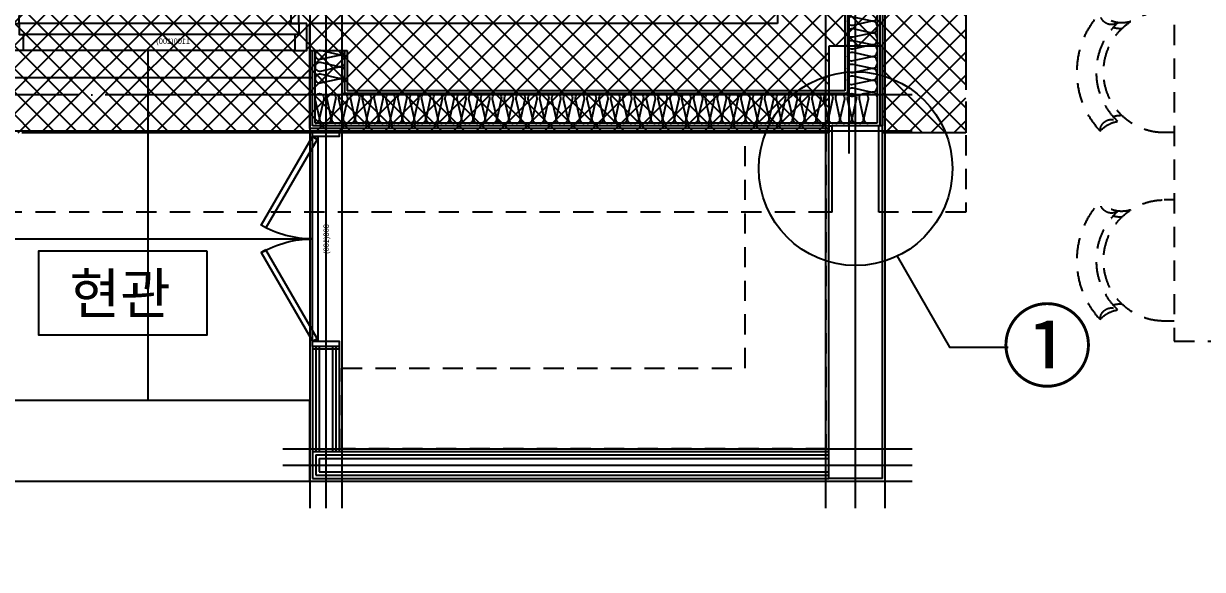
# Model space of a CAD drawing. Header units: millimetres. Extents: x -24416 to 92204, y -190080 to 23760.
# Drawn here: x 72161 to 76544, y -113743 to -111716 of the extents above; entities that cross this region are included whole.
import ezdxf
from ezdxf.enums import TextEntityAlignment as Align
from ezdxf.xclip import XClip

# ---------------------------------------------------------------- set-up
doc = ezdxf.new("R2010")
doc.units = ezdxf.units.MM
doc.header["$LTSCALE"] = 50
doc.header["$XCLIPFRAME"] = 0
for name, pattern in [('AUDIT_D_220706163347-0', [0]), ('CEN', [62, 60, -1, 0, -1]), ('HID', [2.5, 1.5, -1]), ('U-121B(확장)1$0$X-단위세대-76A(확장) - 테라스3$0$HD', [2.5, 1.5, -1])]:
    doc.linetypes.add(name, pattern=pattern)
for name, color, linetype, plot in [('AA-CEN', 1, 'CEN', False), ('MC', 135, 'Continuous', False), ('X - 단위세대$0$0_임시', 134, 'Continuous', False)]:
    doc.layers.add(name, color=color, linetype=linetype, plot=plot)
for name, color, linetype in [('AA-단열-바닥-욕실', 30, 'Continuous'), ('ARDM', 7, 'Continuous'), ('CEN_CON', 1, 'CEN'), ('CEN_WALL', 12, 'CEN'), ('CONC', 2, 'Continuous'), ('dan1', 7, 'HID'), ('DOOR', 4, 'Continuous'), ('FUR', 4, 'Continuous'), ('FUR_가전', 8, 'HID'), ('HAT', 9, 'Continuous'), ('INS', 252, 'Continuous'), ('TEXT', 3, 'Continuous'), ('U-121B(확장)1$0$X-단위세대-76A(확장) - 테라스3$0$FUR_가구', 8, 'U-121B(확장)1$0$X-단위세대-76A(확장) - 테라스3$0$HD'), ('WAL_DRY', 7, 'Continuous'), ('바닥타일', 8, 'Continuous'), ('실명', 3, 'AUDIT_D_220706163347-0'), ('실명박스', 7, 'AUDIT_D_220706163347-0')]:
    doc.layers.add(name, color=color, linetype=linetype)
doc.styles.add('HAUD01', font='Dotum.ttf')
doc.styles.add('HAUD02', font='Dotum.ttf', dxfattribs={"width": 0.8})
doc.styles.add('돋움', font='Dotum.ttf')

# ---------------------------------------------------------------- blocks, each defined once
blk = doc.blocks.new('DOOR-800(100)')
at = {"layer": 'DOOR'}
for points in [[(359.1, 272.7), (349.1, 290), (20, 100), (30, 82.7)], [(440.9, 272.7), (450.9, 290), (780, 100), (770, 82.7)], [(20, 100), (0, 100), (0, 0), (20, 0)], [(780, 80), (780, 100), (20, 100), (20, 80)], [(800, 100), (780, 100), (780, 0), (800, 0)]]:
    blk.add_lwpolyline(points, close=True, dxfattribs=at)
for centre, start, end in [((20, 100), 0, 30), ((780, 100), 150, 180)]:
    blk.add_arc(centre, 380, start, end, dxfattribs=at)
at = {"layer": 'X - 단위세대$0$0_임시'}
for p, q in [((-10, 0), (-10, 100)), ((810, 0), (810, 100))]:
    blk.add_line(p, q, dxfattribs=at)
at = {"layer": 'X - 단위세대$0$0_임시', "style": 'HAUD02'}
blk.add_text('800(100)', height=20, dxfattribs=at).set_placement((400.3, 46.2), align=Align.MIDDLE)
blk = doc.blocks.new('insul1')
blk.add_lwpolyline([(0, 0, 0.480617), (0.146, 0.183), (0.004, 0.817, -1.249969), (0.296, 0.817), (0.154, 0.183, 0.480617), (0.3, 0, 0.480617)], format="xyb")
blk = doc.blocks.new('FSD-1100(100)')
at = {"layer": 'DOOR'}
for p, q in [((30, 100), (1070, 100)), ((45, 60), (1055, 60)), ((45, 0), (1055, 0))]:
    blk.add_line(p, q, dxfattribs=at)
blk.add_lwpolyline([(30, 100), (30, 1140), (60, 1140), (60, 100), (30, 100)], dxfattribs=at)
for points in [[(0, 100), (30, 100), (30, 60), (45, 60), (45, 0), (0, 0)], [(1100, 100), (1070, 100), (1070, 60), (1055, 60), (1055, 0), (1100, 0)]]:
    blk.add_lwpolyline(points, close=True, dxfattribs=at)
blk.add_arc((30, 100), 1040, 0, 90, dxfattribs=at)
at = {"layer": 'X - 단위세대$0$0_임시'}
for p, q in [((-10, 0), (-10, 100)), ((1110, 0), (1110, 100))]:
    blk.add_line(p, q, dxfattribs=at)
at = {"layer": 'X - 단위세대$0$0_임시', "style": 'HAUD02'}
blk.add_text('1100(100)', height=20, dxfattribs=at).set_placement((497.5, 32.2), align=Align.MIDDLE)
blk = doc.blocks.new('U-121B(확장)1$0$X-단위세대-76A(확장) - 테라스3$0$식탁-1300x800')
at = {"layer": 'U-121B(확장)1$0$X-단위세대-76A(확장) - 테라스3$0$FUR_가구'}
for p, q in [((75, 800), (75, 837.8)), ((525, 800), (525, 837.8)), ((775, 800), (775, 837.8)), ((1225, 800), (1225, 837.8)), ((75, 0), (75, -37.8)), ((525, 0), (525, -37.8)), ((775, 0), (775, -37.8)), ((1225, 0), (1225, -37.8))]:
    blk.add_line(p, q, dxfattribs=at)
blk.add_lwpolyline([(0, 800), (1300, 800), (1300, 0), (0, 0)], close=True, dxfattribs=at)
for centre, radius, start, end in [((300, 837.8), 323.6, 47.307, 132.693), ((1000, 837.8), 323.6, 47.307, 132.693), ((300, 837.8), 225, 0, 180), ((81.5, 1033.2), 42.4, 325.904, 91.1712), ((11.9, 995.4), 105.6, 341.0855, 49.4454), ((300, 837.8), 251.2, 43.0982, 136.9019), ((518.5, 1033.2), 42.4, 88.8288, 214.096), ((588.1, 995.4), 105.6, 130.5546, 198.9145), ((1000, 837.8), 225, 360, 180), ((781.5, 1033.2), 42.4, 325.904, 91.1712), ((711.9, 995.4), 105.6, 341.0855, 49.4454), ((1000, 837.8), 251.2, 43.0981, 136.9018), ((1218.5, 1033.2), 42.4, 88.8288, 214.096), ((1288.1, 995.4), 105.6, 130.5546, 198.9145), ((11.9, 995.4), 127.4, 359.9704, 14.5481), ((588.1, 995.4), 127.4, 165.452, 180.0296), ((711.9, 995.4), 127.4, 359.9704, 14.548), ((1288.1, 995.4), 127.4, 165.4519, 180.0296), ((300, -37.8), 225, 180, 360), ((1000, -37.8), 225, 180, 0), ((11.9, -195.4), 105.6, 310.5546, 18.9145), ((588.1, -195.4), 105.6, 161.0855, 229.4454), ((711.9, -195.4), 105.6, 310.5546, 18.9145), ((1288.1, -195.4), 105.6, 161.0855, 229.4454), ((81.5, -233.2), 42.4, 268.8288, 34.096), ((300, -37.8), 251.2, 223.0981, 316.9018), ((11.9, -195.4), 127.4, 345.4519, 0.0296), ((588.1, -195.4), 127.4, 179.9704, 194.548), ((518.5, -233.2), 42.4, 145.904, 271.1712), ((781.5, -233.2), 42.4, 268.8288, 34.096), ((1000, -37.8), 251.2, 223.0982, 316.9019), ((711.9, -195.4), 127.4, 345.452, 0.0296), ((1288.1, -195.4), 127.4, 179.9704, 194.5481), ((1218.5, -233.2), 42.4, 145.904, 271.1712), ((300, -37.8), 323.6, 227.307, 312.693), ((1000, -37.8), 323.6, 227.307, 312.693)]:
    blk.add_arc(centre, radius, start, end, dxfattribs=at)
blk = doc.blocks.new('U-121A(확장)1', base_point=(300293.2, -148733.3))
at = {"layer": 'CEN_CON'}
for p, q in [((320568.2, -138398.3), (320568.2, -142291.2)), ((320593.2, -143608.3), (320593.2, -141708.3)), ((320803.2, -142073.3), (316778.2, -142073.3))]:
    blk.add_line(p, q, dxfattribs=at)
at = {"layer": 'CEN_WALL'}
for p, q in [((318623.2, -141668.3), (318623.2, -143608.3)), ((318463.2, -143448.3), (320803.2, -143448.3))]:
    blk.add_line(p, q, dxfattribs=at)
at = {"layer": 'CONC'}
for p, q in [((320553.2, -139958.3), (320553.2, -142058.3)), ((320303.2, -140208.3), (320303.2, -141808.3)), ((320303.2, -141808.3), (318563.2, -141808.3)), ((318563.2, -141808.3), (318563.2, -141908.3)), ((318563.2, -141908.3), (318703.2, -141908.3)), ((318703.2, -141908.3), (318703.2, -142058.3)), ((320553.2, -142058.3), (318703.2, -142058.3)), ((320506.2, -142508.3), (320506.2, -142188.3)), ((320680.2, -142188.3), (320506.2, -142188.3)), ((320680.2, -142508.3), (320680.2, -142188.3)), ((320493.2, -143498.3), (320493.2, -142508.3)), ((320506.2, -142508.3), (320493.2, -142508.3)), ((320693.2, -142508.3), (320680.2, -142508.3)), ((320693.2, -143498.3), (320693.2, -142508.3)), ((320693.2, -143498.3), (320493.2, -143498.3))]:
    blk.add_line(p, q, dxfattribs=at)
at = {"layer": 'dan1'}
for points in [[(324713.2, -141353.3), (323643.2, -141353.3), (323643.2, -139348.3), (321003.2, -139348.3), (321003.2, -142508.3), (320693.2, -142508.3)], [(320493.2, -142508.3), (314753.2, -142508.3)]]:
    blk.add_lwpolyline(points, dxfattribs=at)
at = {"layer": 'FUR'}
blk.add_lwpolyline([(318563.2, -143208.3), (317363.2, -143208.3), (317363.2, -143508.3), (318563.2, -143508.3)], close=True, dxfattribs=at)
at = {"layer": 'FUR_가전'}
blk.add_lwpolyline([(318683.2, -143088.3), (320183.2, -143088.3), (320183.2, -142208.3), (320483.2, -142208.3), (320483.2, -143388.3), (318683.2, -143388.3)], close=True, dxfattribs=at)
at = {"layer": 'INS'}
for p, q in [((320563.2, -138903.3), (320563.2, -142068.3)), ((320673.2, -139058.3), (320673.2, -142178.3)), ((318583.2, -142178.3), (318583.2, -141908.3)), ((318693.2, -141908.3), (318693.2, -142068.3)), ((320563.2, -142068.3), (318693.2, -142068.3)), ((320673.2, -142178.3), (318583.2, -142178.3)), ((320493.2, -142508.3), (320493.2, -142188.3)), ((320493.2, -142188.3), (320506.2, -142188.3)), ((320693.2, -142188.3), (320680.2, -142188.3)), ((320693.2, -142508.3), (320693.2, -142188.3))]:
    blk.add_line(p, q, dxfattribs=at)
at = {"layer": 'MC'}
for p, q in [((320703.2, -143608.3), (320703.2, -138398.3)), ((318563.2, -141668.3), (318563.2, -143608.3)), ((318683.2, -141668.3), (318683.2, -143608.3)), ((320483.2, -143608.3), (320483.2, -141708.3)), ((320803.2, -142208.3), (316778.2, -142208.3)), ((318463.2, -143388.3), (320803.2, -143388.3)), ((318463.2, -143508.3), (320803.2, -143508.3))]:
    blk.add_line(p, q, dxfattribs=at)
at = {"layer": 'WAL_DRY'}
for p, q in [((320683.2, -139068.3), (320683.2, -142188.3)), ((320693.2, -139078.3), (320693.2, -142188.3)), ((318563.2, -142198.3), (318563.2, -141908.3)), ((318573.2, -142188.3), (318573.2, -141908.3)), ((320493.2, -142198.3), (318563.2, -142198.3)), ((320493.2, -142188.3), (318573.2, -142188.3)), ((318573.2, -143008.3), (318573.2, -143398.3)), ((318585.7, -143008.3), (318585.7, -143398.3)), ((318598.2, -143008.3), (318598.2, -143398.3)), ((318648.2, -143008.3), (318648.2, -143398.3)), ((318660.7, -143008.3), (318660.7, -143398.3)), ((318673.2, -143008.3), (318673.2, -143398.3)), ((318573.2, -143398.3), (320493.2, -143398.3)), ((318573.2, -143398.3), (318573.2, -143498.3)), ((318585.7, -143410.8), (320493.2, -143410.8)), ((318585.7, -143410.8), (318585.7, -143485.8)), ((318598.2, -143423.3), (320493.2, -143423.3)), ((318598.2, -143423.3), (318598.2, -143473.3)), ((318598.2, -143473.3), (320493.2, -143473.3)), ((318573.2, -143498.3), (320493.2, -143498.3)), ((318585.7, -143485.8), (320493.2, -143485.8))]:
    blk.add_line(p, q, dxfattribs=at)
at = {"layer": '바닥타일'}
for p, q in [((317963.2, -143208.3), (317963.2, -141908.3)), ((317443.2, -142008.3), (318573.2, -142008.3)), ((317363.2, -142608.3), (318573.2, -142608.3))]:
    blk.add_line(p, q, dxfattribs=at)
at = {"layer": 'DOOR', "extrusion": (0, 0, -1), "zscale": -1}
blk.add_blockref('FSD-1100(100)', (-318553.2, -141908.3), dxfattribs=at)
at = {"layer": 'DOOR', "xscale": -1.000000000000001, "rotation": 90}
blk.add_blockref('DOOR-800(100)', (318673.2, -142208.3), dxfattribs=at)
at = {"layer": 'INS', "rotation": 90, "row_count": 1}
for p, xscale, yscale, zscale, column_count, row_spacing, column_spacing in [((320673.2, -142079.4), 110.0000000000002, 110.0000000000002, 110.0000000000002, 68, -1.577721810442024e-30, 44.00000000000005), ((318693.2, -141908.3), -110, 110, 110, 3, 0, -44)]:
    blk.add_blockref('insul1', p, dxfattribs=dict(at, xscale=xscale, yscale=yscale, zscale=zscale, column_count=column_count, row_spacing=row_spacing, column_spacing=column_spacing))
at = {"layer": 'INS', "xscale": 110, "yscale": 110, "zscale": 110, "row_count": 1, "column_count": 47, "row_spacing": 0, "column_spacing": 44}
blk.add_blockref('insul1', (318583.2, -142178.3), dxfattribs=at)
at = {"layer": 'U-121B(확장)1$0$X-단위세대-76A(확장) - 테라스3$0$FUR_가구', "extrusion": (0, 0, -1), "zscale": -1, "rotation": 270}
blk.add_blockref('U-121B(확장)1$0$X-단위세대-76A(확장) - 테라스3$0$식탁-1300x800', (-322578.2, -141688.3), dxfattribs=at)
blk = doc.blocks.new('A$C415C5DAF')
at = {"layer": '실명박스'}
blk.add_lwpolyline([(60356.3, -130937.5), (60356.3, -131250), (59731.3, -131250), (59731.3, -130937.5)], close=True, dxfattribs=at)
at = {"layer": '실명', "style": 'HAUD01'}
blk.add_text('현관', height=150, dxfattribs=at).set_placement((60034.5, -131091.8), align=Align.MIDDLE)
blk = doc.blocks.new('A$C1CAF0AFA')
at = {"layer": 'HAT'}
h = blk.add_hatch(dxfattribs=at)
h.set_pattern_fill('_USER', color=5, scale=60, angle=45, double=1, pattern_type=0)
h.set_pattern_definition([(45, (0, -23465.964), (-42.426407, 42.426407), []), (135, (0, -23465.964), (-42.426407, -42.426407), [])])
h.paths.add_polyline_path([(68714.5, -137821.7), (72504.5, -137821.7), (72504.5, -141456.7), (79064.5, -141456.7), (79064.5, -139966.7), (79374.5, -139966.7), (79374.5, -140256.7), (79574.5, -140256.7), (79574.5, -139966.7), (83194.5, -139966.7), (83194.5, -140416.7), (79514.5, -140416.7), (79514.5, -141906.7), (72054.5, -141906.7), (72054.5, -138271.7), (69164.5, -138271.7), (69164.5, -141906.7), (59204.5, -141906.7), (59204.5, -133136.7), (59824.5, -133136.7), (59824.5, -132271.7), (63364.5, -132271.7), (63364.5, -135431.7), (69164.5, -135431.9), (69164.5, -135881.7), (63424.5, -135881.7), (63424.5, -135559.2), (63224.5, -135559.2), (63224.5, -135881.7), (62914.5, -135881.7), (62914.5, -132721.7), (60274.5, -132721.7), (60274.5, -133606.7), (59654.5, -133606.7), (59654.5, -141456.7), (68714.5, -141456.7)])
h.paths.add_polyline_path([(83194.5, -136406.7), (82744.5, -136406.7), (82744.5, -135306.7), (82924.5, -135306.7), (82924.5, -133311.7), (81704.5, -133311.7), (81704.5, -134726.7), (79574.5, -134726.7), (79574.5, -134436.7), (79374.5, -134436.7), (79374.5, -134726.7), (78304.5, -134726.7), (78304.5, -132721.7), (75664.5, -132721.7), (75664.5, -135881.7), (75354.5, -135881.7), (75354.5, -135559.2), (75154.5, -135559.2), (75154.5, -135881.7), (69414.5, -135881.7), (69414.5, -135431.9), (71964.5, -135431.7), (71964.5, -135281.7), (73364.5, -135281.7), (73364.5, -135431.7), (75214.5, -135431.7), (75214.5, -132271.7), (78754.5, -132271.7), (78754.5, -134276.7), (81254.5, -134276.7), (81254.5, -132861.7), (83374.5, -132861.7), (83374.5, -135756.7), (83194.5, -135756.7)])
at = {"layer": 'AA-CEN', "color": 4}
blk.add_lwpolyline([(78304.5, -132721.7), (75664.5, -132721.7), (75664.5, -135881.7), (75354.5, -135881.7), (75354.5, -135559.2), (75154.5, -135559.2), (75154.5, -135881.7), (69414.5, -135881.7), (69414.5, -135431.9), (71964.5, -135431.7), (71964.5, -135281.7), (73364.5, -135281.7), (73364.5, -135431.7), (75214.5, -135431.7), (75214.5, -132271.7), (78754.5, -132271.7)], dxfattribs=at)
blk = doc.blocks.new('A$C45F312F6')
at = {"layer": 'ARDM', "color": 3}
blk.add_lwpolyline([(75409.4, -136339.5), (75604.3, -136677.8), (75821.9, -136677.8)], dxfattribs=at)
blk.add_circle((75254.5, -136014.5), 360, dxfattribs=at)
at = {"layer": 'TEXT', "style": '돋움'}
blk.add_text('①', height=250, dxfattribs=at).set_placement((75967, -136799), align=Align.CENTER)

msp = doc.modelspace()

# ---------------------------------------------------------------- block references
msp.add_blockref('A$C45F312F6', (0, 23760))
ref = msp.add_blockref('U-121A(확장)1', (54954.5, -118640.7))
XClip(ref).set_block_clipping_path([(299993.2395842669, -149033.311332551), (329858.8019320485, -135658.3113325509)])
at = {"layer": 'AA-단열-바닥-욕실'}
msp.add_blockref('A$C1CAF0AFA', (0, 23760), dxfattribs=at)
at = {"layer": '실명박스'}
msp.add_blockref('A$C415C5DAF', (12485.4, 18377.1), dxfattribs=at)

doc.saveas('drawing.dxf')
